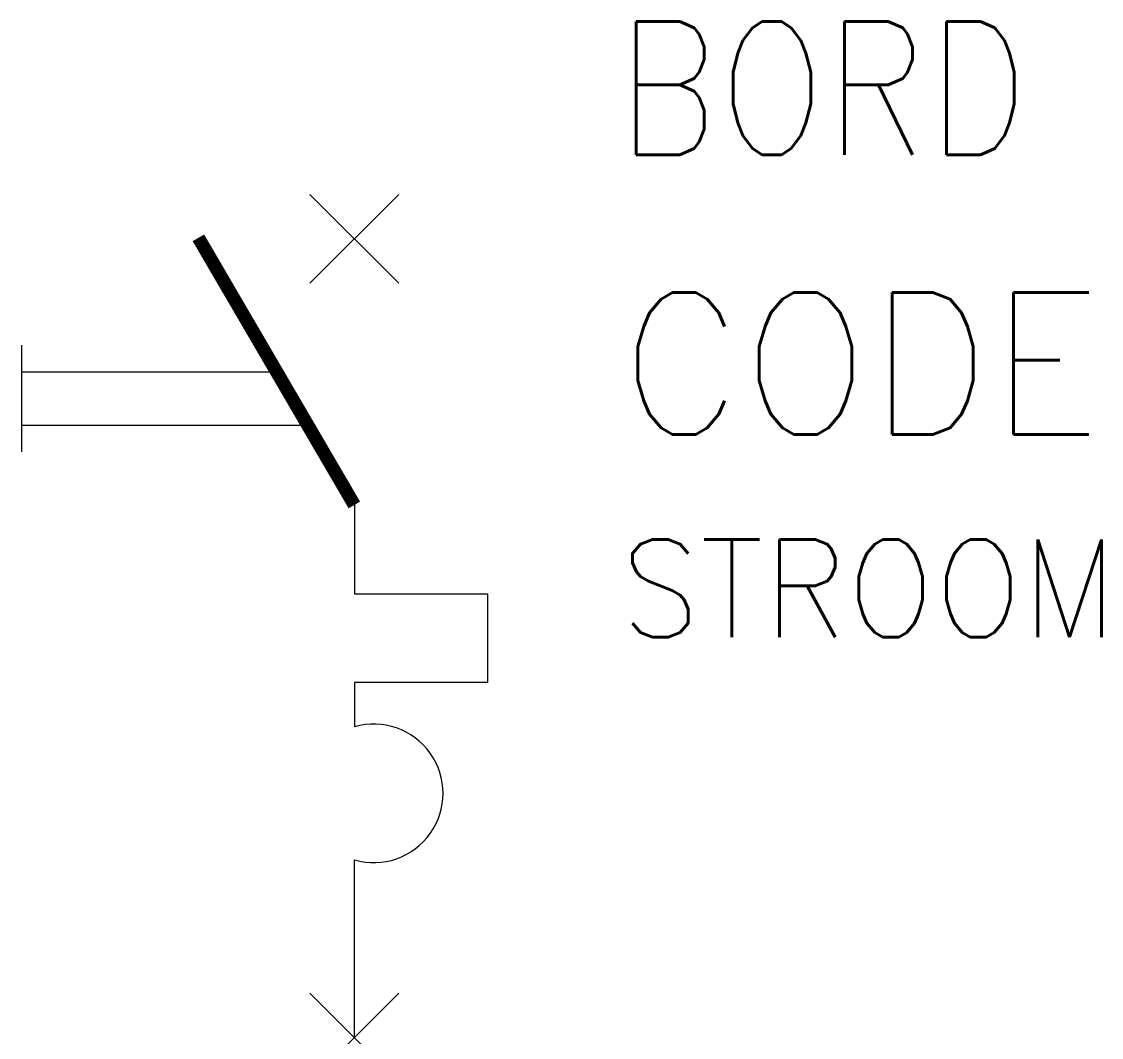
# Model space of a CAD drawing. Extents: x 235 to 259.3, y 168 to 190.9.
import ezdxf

# ---------------------------------------------------------------- set-up
doc = ezdxf.new("R2010")
doc.units = 0
doc.header["$PDMODE"] = 3
doc.linetypes.add('DASHED', pattern=[0])
for name, color, linetype in [('1', 8, 'CONTINUOUS'), ('11', 30, 'DASHED'), ('12', 30, 'DASHED'), ('C', 7, 'CONTINUOUS')]:
    doc.layers.add(name, color=color, linetype=linetype)
doc.styles.get("Standard").update_dxf_attribs({"font": 'txt.shx'})

msp = doc.modelspace()

# ---------------------------------------------------------------- linework, layer by layer
at = {"layer": '1', "color": 0}
for p, q in [((241.5, 185), (243.5, 187)), ((243.5, 185), (241.5, 187)), ((235, 183.6), (235, 181.2)), ((235, 183), (240.749, 183)), ((235, 181.8), (241.449, 181.8)), ((242.5, 180), (242.5, 178)), ((242.5, 178), (245.5, 178)), ((245.5, 178), (245.5, 176)), ((245.5, 176), (242.5, 176)), ((242.5, 176), (242.5, 175)), ((242.5, 168), (242.5, 172))]:
    msp.add_line(p, q, dxfattribs=at)
at = {"layer": '1', "color": 0, "const_width": 0.3}
msp.add_lwpolyline([(242.5, 180), (238.985, 186.022)], dxfattribs=at)
at = {"layer": '1', "color": 0}
msp.add_arc((242.938, 173.5), 1.562, 253.7398, 106.2602, dxfattribs=at)
at = {"layer": 'C', "color": 0}
for p in [(242.5, 186), (242.5, 168)]:
    msp.add_point(p, dxfattribs=at)

# ---------------------------------------------------------------- texts
at = {"layer": '1', "color": 0, "width": 0.95}
msp.add_attdef('STROOM', (248.5, 177.024), '', height=2.2, dxfattribs=at)
at = {"layer": '11', "color": 0, "width": 0.85}
msp.add_attdef('BORD', (248.414, 187.896), '', height=3, dxfattribs=at)
at = {"layer": '12', "color": 0, "width": 0.95}
msp.add_attdef('CODE', (248.5, 181.588), '', height=3.2, dxfattribs=at)

doc.saveas('drawing.dxf')
